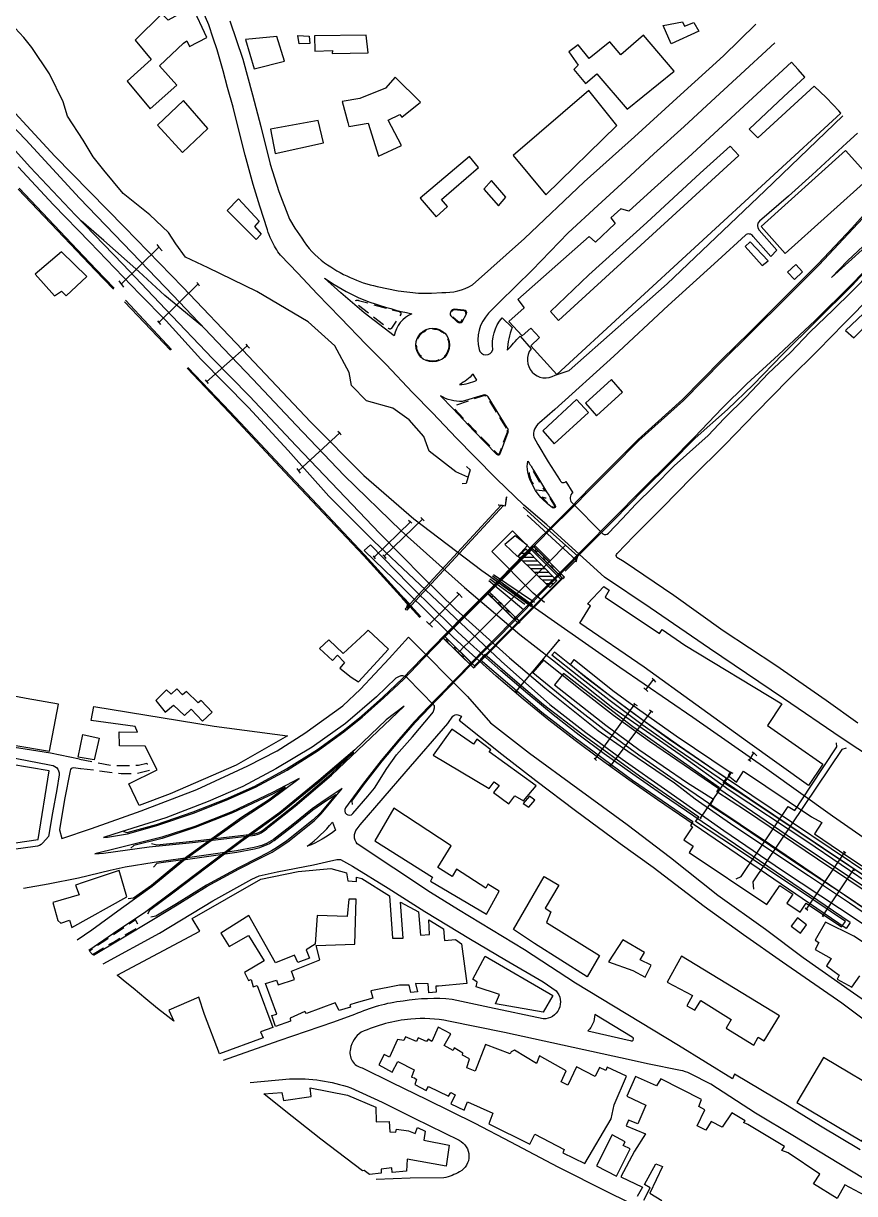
# Model space of a CAD drawing. Header units: metres. Extents: x 320405 to 332543, y 7395686 to 7410003.
# Drawn here: x 322916.8 to 323245.3, y 7400921.7 to 7401384.2 of the extents above; entities that cross this region are included whole.
import ezdxf

# ---------------------------------------------------------------- set-up
doc = ezdxf.new("R2010")
doc.units = ezdxf.units.M
doc.header["$LTSCALE"] = 10
doc.header["$MEASUREMENT"] = 0
for name, pattern in [('CENTER', [1.5, 0.75, -0.25, 0.25, -0.25]), ('CONTINUO', [0]), ('DASHED', [0.75, 0.5, -0.25]), ('TRACEJADO', [8.7, 8, -0.7]), ('TRACO-PONTO', [9.4, 8, -0.7, 0, -0.7])]:
    doc.linetypes.add(name, pattern=pattern)
for name, color, linetype in [('ALA', 45, 'Continuous'), ('ALINHAMENTO_CORTES', 45, 'Continuous'), ('BUEIRO', 151, 'Continuous'), ('CANALETA', 151, 'Continuous'), ('Canaleta de Drenagem', 151, 'Continuous'), ('Canteiro', 45, 'DASHED'), ('EDIFICAÇÃO', 30, 'Continuous'), ('Edificações', 30, 'Continuous'), ('EIXO', 45, 'CENTER'), ('Estação', 45, 'Continuous'), ('H_EDIFICAÇÃO', 30, 'Continuous'), ('Hidrografia', 140, 'Continuous'), ('LASTRO', 45, 'Continuous'), ('Linha Férrea', 20, 'Continuous'), ('MEIO-FIO', 45, 'Continuous'), ('MURO', 30, 'Continuous'), ('PILAR', 45, 'Continuous'), ('PLATAFORMA', 45, 'Continuous'), ('Pontes e Viadutos', 190, 'Continuous'), ('Portico', 45, 'Continuous'), ('PORTÃO', 45, 'Continuous'), ('PT_SEÇÕES', 45, 'Continuous'), ('TRILHO', 45, 'Continuous'), ('VIADUTO', 190, 'Continuous'), ('Vias Primárias', 230, 'Continuous'), ('Vias Secundárias', 230, 'DASHED'), ('VIGA', 190, 'Continuous')]:
    doc.layers.add(name, color=color, linetype=linetype)

msp = doc.modelspace()

# ---------------------------------------------------------------- linework, layer by layer
at = {"layer": 'ALA', "linetype": 'CONTINUO'}
for points in [[(323104.46, 7401193.99, 733.79), (323107.37, 7401193.52, 733.84), (323107.8, 7401197.07, 733.8)], [(323104.46, 7401193.99, 733.79), (323104.72, 7401193.99, 730.12), (323106.18, 7401193.81, 731.7), (323107.32, 7401193.59, 730.15), (323107.76, 7401196.97, 730.22), (323107.8, 7401197.07, 733.8)]]:
    msp.add_polyline3d(points, dxfattribs=at)
at = {"layer": 'ALINHAMENTO_CORTES', "linetype": 'TRACO-PONTO', "flags": 128}
msp.add_lwpolyline([(323088.57, 7401135.49), (323088.6, 7401135.53), (323088.61, 7401135.54), (323089.15, 7401136.08), (323089.16, 7401136.09), (323089.17, 7401136.1), (323089.2, 7401136.12), (323089.2, 7401136.13), (323089.2, 7401136.13), (323090.82, 7401137.75), (323092.77, 7401139.7), (323106.19, 7401153.13), (323106.19, 7401153.13), (323106.21, 7401153.16), (323106.24, 7401153.18), (323106.24, 7401153.19), (323106.26, 7401153.2), (323106.8, 7401153.74), (323106.82, 7401153.76), (323106.84, 7401153.79), (323123.84, 7401170.8), (323123.85, 7401170.81), (323123.86, 7401170.82), (323123.88, 7401170.84), (323123.89, 7401170.85), (323123.89, 7401170.85), (323124.49, 7401171.44), (323124.52, 7401171.48), (323124.9, 7401171.86), (323131.01, 7401177.97)], dxfattribs=at)
at = {"layer": 'BUEIRO', "linetype": 'TRACEJADO', "flags": 128}
for points in [[(323105.62, 7401193.8), (323067.99, 7401153.05)], [(323106.57, 7401193.65), (323068.57, 7401152.51)]]:
    msp.add_lwpolyline(points, dxfattribs=at)
at = {"layer": 'BUEIRO', "linetype": 'CONTINUO'}
msp.add_circle((323068.28, 7401152.78, 729.21), 0.45, dxfattribs=at)
at = {"layer": 'CANALETA', "linetype": 'CONTINUO'}
for points in [[(323066.59, 7401156.8, 733.48), (323068.57, 7401154.66, 733.47), (323068.19, 7401153.37, 733.45)], [(323067.15, 7401157.14, 733.51), (323069.23, 7401154.9, 733.46), (323068.67, 7401153.15, 733.38)], [(323068.62, 7401154.67, 732.81), (323068.24, 7401153.35, 732.74)], [(323069.18, 7401154.88, 732.83), (323068.64, 7401153.16, 732.73)]]:
    msp.add_polyline3d(points, dxfattribs=at)
at = {"layer": 'Canaleta de Drenagem'}
for points in [[(322952.36, 7401279.15), (322945.16, 7401286.64), (322937.87, 7401294.33), (322914.79, 7401318.69)], [(322952.72, 7401279.5), (322945.52, 7401286.99), (322938.23, 7401294.67), (322915.15, 7401319.04)], [(322956.79, 7401274.22), (322974.87, 7401255.07)], [(322957.16, 7401274.85), (322975.31, 7401255.34)], [(322981.45, 7401247.89), (322998.09, 7401230.36), (323021.94, 7401204.92), (323051.33, 7401173.75), (323073.45, 7401149.35)], [(322981.82, 7401248.24), (322998.45, 7401230.7), (323022.3, 7401205.26), (323051.7, 7401174.09), (323073.82, 7401149.69)]]:
    msp.add_lwpolyline(points, dxfattribs=at)
at = {"layer": 'Canteiro', "flags": 128}
for points in [[(323059.1, 7401265.05), (323048.27, 7401273.42, -0.977912), (323049.24, 7401274.73), (323060.2, 7401271.66), (323065.3, 7401270.31, -0.405524), (323065.94, 7401269.25), (323062.31, 7401263.74, -0.472456), (323061.13, 7401263.62), (323059.1, 7401265.05)], [(323107.76, 7401224.24), (323100.16, 7401236.43, 0.347594), (323098.55, 7401237.01), (323087.19, 7401233.06, 0.442318), (323086.81, 7401232.16), (323095.13, 7401223.31), (323104, 7401214.16, 0.646033), (323105.03, 7401214.54), (323108.05, 7401222.67), (323108.1, 7401222.91, 0.245657), (323107.76, 7401224.24, -4.171776)], [(323119.38, 7401199.88), (323122.95, 7401199.43), (323118.11, 7401207.4, 0.642633), (323116.65, 7401206.89, 0.11915), (323117.84, 7401202.81), (323119.38, 7401199.88)], [(323124.79, 7401196.55), (323126.66, 7401193.55, -0.769196), (323126.1, 7401192.95, -0.075583), (323121.69, 7401197.06, 0.089669), (323124.79, 7401196.55, 0.910361)]]:
    msp.add_lwpolyline(points, format="xyb", dxfattribs=at)
msp.add_lwpolyline([(323090.86, 7401270.55), (323086.99, 7401270.99, 0.462752), (323085.89, 7401268.83), (323088.45, 7401266.51, 0.376633), (323089.95, 7401266.49), (323091.58, 7401269.55, 0.629158)], format="xyb", close=True, dxfattribs=at)
msp.add_lwpolyline([(322944.13, 7401016.28), (322952.34, 7401021.16), (322962.57, 7401027.26), (322961.11, 7401029.86), (322949.78, 7401022.21), (322942.88, 7401017.55)], close=True, dxfattribs=at)
at = {"layer": 'Canteiro'}
msp.add_circle((323078.56, 7401257.07), 6.38, dxfattribs=at)
at = {"layer": 'EDIFICAÇÃO', "linetype": 'CONTINUO'}
msp.add_polyline3d([(323115.31, 7401176.52, 736.81), (323112.31, 7401173.56, 736.81), (323124.83, 7401161.28, 736.36), (323127.64, 7401164.06, 736.31)], close=True, dxfattribs=at)
at = {"layer": 'Edificações'}
for points in [[(322983.63, 7401390.76), (322974.03, 7401385.44), (322971.56, 7401387.98), (322961.02, 7401377.57), (322967.34, 7401369.9), (322957.74, 7401361.3), (322966.85, 7401350.44), (322977.38, 7401359.84), (322970.62, 7401367.42), (322980.1, 7401376.4), (322981.4, 7401377.27), (322982.45, 7401375.04), (322989.33, 7401378.57)], [(323183.69, 7401381.06), (323172.83, 7401376.06), (323169.59, 7401383.42), (323177.22, 7401384.83), (323178.02, 7401383.13), (323181.68, 7401384.58)], [(323017.01, 7401379.05), (323004.59, 7401377.8), (323008.02, 7401366.26), (323019.97, 7401369.33)], [(323029.72, 7401379.16), (323029.98, 7401376.26), (323025.81, 7401376.1), (323025.29, 7401379.37)], [(323052.31, 7401379.52), (323031.84, 7401379.26), (323031.94, 7401373.2), (323038.91, 7401373.46), (323038.85, 7401372.35), (323053.05, 7401372.62)], [(323173.96, 7401365.28), (323161.87, 7401379.53), (323152.84, 7401371.8), (323148.5, 7401376.9), (323140.33, 7401370.28), (323136.04, 7401375.67), (323132.35, 7401372.98), (323136.04, 7401367.69), (323134.28, 7401365.93), (323138.86, 7401360.47), (323143.44, 7401364.22), (323155.41, 7401350.26)], [(323057.12, 7401331.77), (323066.23, 7401335.98), (323060.88, 7401345.96), (323065.51, 7401348.19), (323066.39, 7401347.17), (323073.7, 7401353.13), (323063.66, 7401363.01), (323059.85, 7401358.54), (323049.7, 7401354.57), (323042.8, 7401353.38), (323045.01, 7401345), (323045.43, 7401343.39), (323053.1, 7401344.78)], [(323140.18, 7401357.73), (323110.37, 7401332.01), (323123.23, 7401316.5), (323151.26, 7401343.91)], [(322979.64, 7401333.22), (322989.64, 7401342.62), (322980.11, 7401353.73), (322969.79, 7401344.01)], [(323014.44, 7401342.45), (323016.24, 7401332.76), (323035.39, 7401336.99), (323033.27, 7401345.86)], [(323128.23, 7401266.73), (323125.04, 7401270.37), (323140.25, 7401284.82), (323163.22, 7401305.48), (323184.19, 7401325.05), (323196.09, 7401335.74), (323199.46, 7401332.05)], [(323217.86, 7401293.25), (323251.22, 7401323.32), (323241.6, 7401333.9), (323208.37, 7401303.93)], [(323093.04, 7401331.61), (323073.53, 7401315.14), (323079.93, 7401307.76), (323084.37, 7401311.89), (323082, 7401314.66), (323096.58, 7401327.22)], [(323107.48, 7401315.57), (323101.83, 7401322.12), (323098.75, 7401318.74), (323104.6, 7401312.09)], [(323008.78, 7401298.76), (322997.33, 7401310.23), (323001.81, 7401314.84), (323009.91, 7401306.02), (323008.1, 7401303.97), (323010.8, 7401300.85)], [(323204, 7401297.9), (323201.99, 7401295.98), (323208.77, 7401288.46), (323211.07, 7401290.42)], [(322941.87, 7401284.23), (322931.91, 7401293.95), (322921.49, 7401285.1), (322929.13, 7401276.58), (322931.8, 7401278.43), (322933.76, 7401276.47)], [(323221.46, 7401282.96), (323218.8, 7401285.87), (323222.03, 7401288.91), (323224.68, 7401285.96)], [(323251.59, 7401266.68), (323248.76, 7401269.54), (323241.64, 7401262.89), (323244.97, 7401259.92)], [(323149.23, 7401243.44), (323138.89, 7401234.17), (323143.22, 7401229.05), (323153.6, 7401238.46)], [(323135.38, 7401235.53), (323122.03, 7401223.2), (323126.59, 7401218.04), (323140.07, 7401230.41)], [(323115.99, 7401177.8), (323111.17, 7401181.65), (323107.06, 7401178.28), (323112.05, 7401173.47)], [(323061.05, 7401136.86), (323053, 7401144.41), (323051.67, 7401143.13), (323043.1, 7401135.16), (323037.43, 7401140.56), (323033.86, 7401137.13), (323038.98, 7401132.37), (323040.95, 7401134.47), (323043.75, 7401131.59), (323041.82, 7401129.35), (323046.26, 7401125.86), (323049.24, 7401123.99)], [(322987.57, 7401108.43), (322991.34, 7401111.96), (322986.98, 7401116.58), (322985.82, 7401115.72), (322981.31, 7401120.11), (322979.72, 7401118.86), (322977.38, 7401121.16), (322975.25, 7401119.07), (322973.34, 7401120.85), (322969.07, 7401116.66), (322972.76, 7401111.99), (322976.06, 7401114.75), (322980.42, 7401110.63), (322983.06, 7401113.23)], [(323021.2, 7401102.68), (323000.83, 7401091.04), (322974.79, 7401079.69), (322962.55, 7401075.1), (322958.43, 7401083.7), (322969.69, 7401089.18), (322964.89, 7401098.58), (322954.81, 7401098.68), (322954.69, 7401104.17), (322961.84, 7401104.07), (322960.96, 7401106.32), (322943.53, 7401108.67), (322944.61, 7401114.24), (322992.2, 7401106.42)], [(322900.17, 7401058.41), (322922.58, 7401061.71), (322926.92, 7401088.78), (322911.38, 7401091.43), (322898.86, 7401094.56), (322898.25, 7401088.81), (322867.43, 7401094.83), (322867.76, 7401099.76), (322855.74, 7401102.08), (322855.33, 7401100.75), (322856.61, 7401099.77), (322857.22, 7401099.31), (322863.43, 7401093.05), (322864.5, 7401091.82), (322869.02, 7401088), (322871.27, 7401085.78), (322876.29, 7401081.07), (322879.73, 7401078.08), (322884.68, 7401072.87), (322889.47, 7401068.42), (322890.27, 7401067.45), (322891.09, 7401066.69)], [(322944.77, 7401093.17), (322938.41, 7401094.27), (322940.33, 7401103.18), (322946.69, 7401101.68)], [(323119.37, 7401082.93), (323100.81, 7401096.31), (323101.52, 7401097.12), (323096.02, 7401101.34), (323094.6, 7401099.35), (323086.1, 7401105.28), (323078.74, 7401095.02), (323100.81, 7401081.83), (323102.89, 7401084.44), (323104.79, 7401082.97), (323102.56, 7401080.27), (323108.59, 7401075.71), (323110.96, 7401078.98), (323114.43, 7401076.9)], [(323118.95, 7401077.25), (323116.76, 7401078.86), (323114.25, 7401075.93), (323116.58, 7401074.44)], [(323063.22, 7401074.11), (323055.64, 7401061.14), (323078.4, 7401046.74), (323077.62, 7401045.18), (323099.85, 7401032.19), (323104.86, 7401041.23), (323100.39, 7401044.03), (323099.51, 7401042.5), (323087.91, 7401049.93), (323086.29, 7401047.08), (323080.63, 7401050.58), (323085.79, 7401059.22)], [(323015.37, 7400987.4), (323010.5, 7400985.68), (323011.52, 7400983.28), (322994.27, 7400977.03), (322988.39, 7400992.56), (322986.07, 7400999.33), (322974.29, 7400994.16), (322976.22, 7400989.84), (322972.65, 7400992.63), (322969.77, 7400994.93), (322965.22, 7400998.69), (322960.15, 7401002.94), (322957.72, 7401004.92), (322954.02, 7401007.9), (322953.85, 7401008.04), (322986.48, 7401025.48), (322983.53, 7401030.46), (323010.65, 7401045.94), (323025.37, 7401049.02), (323038.31, 7401050.23), (323044.5, 7401048.54), (323045.03, 7401045.31), (323048.41, 7401045.05), (323048.47, 7401046.79), (323050.53, 7401046.32), (323061.53, 7401039.35), (323062.64, 7401022.66), (323066.87, 7401022.71), (323065.86, 7401036.92), (323072.95, 7401033.05), (323073.74, 7401023.92), (323077.29, 7401024.17), (323076.97, 7401029.92), (323082.79, 7401026.38), (323083.26, 7401021.69), (323087.54, 7401022.11), (323089.97, 7401020.42), (323091.99, 7401004.82), (323080.79, 7401003.66), (323079.84, 7401003.66), (323079.89, 7401001.34), (323077.04, 7401001.12), (323076.77, 7401004.61), (323071.7, 7401004.71), (323072.49, 7401001.44), (323069.9, 7401001.23), (323069.27, 7401004.14), (323065.36, 7401004.14), (323054.04, 7401001.86), (323054.83, 7400999.01), (323048.28, 7400997.16), (323045.73, 7400996.36), (323046.1, 7400995.42), (323041.61, 7400994.1), (323040.02, 7400997.1), (323028.67, 7400992.9), (323028.07, 7400993.69), (323022.25, 7400991.07), (323022.31, 7400989.85), (323016.42, 7400987.77), (323014.98, 7400992.15), (323016.95, 7400992.7), (323012.5, 7401004.79), (323016.85, 7401006.05), (323017.41, 7401004.23), (323023.94, 7401006.4), (323022.71, 7401009.7), (323033.99, 7401014.11), (323032.48, 7401019.77), (323047.75, 7401020.27), (323048.26, 7401038.07), (323045.34, 7401038.12), (323044.78, 7401031.23), (323032.82, 7401031.62), (323032.08, 7401020.35), (323028.52, 7401018.09), (323029.79, 7401014.71), (323025.18, 7401013.11), (323023.91, 7401015.96), (323016.43, 7401012.89), (323005.92, 7401031.63), (322994.88, 7401024.69), (322998.08, 7401019.42), (323005.71, 7401023.77), (323011.94, 7401013.74), (323004.21, 7401009.11), (323004.76, 7401008.11), (323005.76, 7401005.97), (323006.76, 7401006.36), (323007.59, 7401003.5), (323009.23, 7401003.96)], [(322935.93, 7401026.83), (322957.71, 7401039.06), (322954.65, 7401049.43), (322940.42, 7401044.64), (322937.4, 7401043.61), (322938.83, 7401039.74), (322928.37, 7401036.82), (322930.38, 7401029.65), (322931.53, 7401028.6), (322935, 7401029.73)], [(323122.53, 7401047.05), (323128.34, 7401043.58), (323122.98, 7401034.5), (323125.26, 7401033.11), (323123.52, 7401028.88), (323144.48, 7401015.78), (323139.61, 7401007.45), (323118.77, 7401020.59), (323110.52, 7401026.06)], [(323222.67, 7401030.73), (323220.23, 7401027.41), (323223.9, 7401024.67), (323226.31, 7401027.96)], [(323153.61, 7401022.04), (323148.06, 7401013.26), (323157.67, 7401009.96), (323162.51, 7401007.29), (323164.82, 7401012.01), (323160.55, 7401014.17), (323162.25, 7401017.05)], [(323122.21, 7400993.47), (323103.41, 7400996.75), (323104.94, 7401000.37), (323095.74, 7401003.5), (323096.09, 7401005.28), (323094.39, 7401006.47), (323099.21, 7401015.58), (323126.04, 7400999.99)], [(323215.6, 7400991.93), (323176.8, 7401015.57), (323171.16, 7401005.33), (323181.26, 7401000.08), (323178.98, 7400995.98), (323182.12, 7400994.26), (323184.45, 7400998), (323196.48, 7400990.56), (323194.48, 7400987.06), (323205.4, 7400980.38), (323207.15, 7400983.49), (323209.57, 7400982.1)], [(323070.1, 7400967.68), (323071.29, 7400967.44), (323072.15, 7400966.78), (323071.48, 7400964.8), (323075.97, 7400962.42), (323076.82, 7400964.04), (323084.82, 7400960.19), (323085.68, 7400961.66), (323087.42, 7400960.8), (323085.74, 7400957.26), (323090.96, 7400954.73), (323092.27, 7400958.02), (323102.26, 7400953.57), (323100.75, 7400949.25), (323116.98, 7400941.3), (323118.95, 7400945.19), (323130.54, 7400939.13), (323130, 7400937.85), (323138.69, 7400933.6), (323149.09, 7400951.27), (323150.23, 7400956.84), (323155.16, 7400968.11), (323147.42, 7400971.69), (323146.89, 7400970.4), (323144.4, 7400971.6), (323142.73, 7400968.06), (323135.41, 7400971.84), (323131.96, 7400964.58), (323129.37, 7400965.87), (323131.24, 7400970.31), (323120.71, 7400976.24), (323119.51, 7400973.14), (323110.86, 7400978.39), (323109.61, 7400977.77), (323109.13, 7400976.9), (323099.45, 7400980.6), (323095.34, 7400970.1), (323091.99, 7400971.46), (323093.11, 7400975), (323090.34, 7400976.46), (323090.39, 7400977.28), (323087.04, 7400979.32), (323086.6, 7400978.3), (323083.09, 7400980.25), (323085.71, 7400984.82), (323080.73, 7400987.45), (323078.2, 7400981.85), (323076.76, 7400982.76), (323076.15, 7400981.78), (323072.76, 7400983.27), (323072.12, 7400981.81), (323067.76, 7400983.7), (323067.14, 7400982.2), (323064.64, 7400982.63), (323061.44, 7400975.59), (323059.39, 7400976.64), (323057.2, 7400972.59), (323062.47, 7400969.69), (323064.76, 7400973.9), (323071.23, 7400970.7)], [(323258.59, 7400960.22), (323233.01, 7400975.47), (323222.48, 7400957.79), (323248.12, 7400942.43)], [(323011.81, 7400961.21), (323018.9, 7400961.69), (323019.6, 7400958.55), (323030.47, 7400960.15), (323030.12, 7400963.53), (323044.87, 7400960.59), (323056.07, 7400955.89), (323056.22, 7400950.07), (323061.4, 7400950.17), (323061.65, 7400946.18), (323063.99, 7400945.98), (323064.19, 7400947.18), (323068.98, 7400946.53), (323071.63, 7400945.52), (323072.58, 7400947.86), (323075.57, 7400946.41), (323075.07, 7400942.83), (323084.99, 7400940.84), (323083.89, 7400932.56), (323068.49, 7400935.3), (323068.14, 7400930.57), (323062.56, 7400930.07), (323062.41, 7400931.86), (323058.22, 7400931.36), (323058.17, 7400929.77), (323053.58, 7400929.29), (323051.44, 7400930.9), (323050.86, 7400930.78), (323034.27, 7400943.27), (323019.79, 7400954.7)], [(323151.23, 7400928.59), (323156.55, 7400939.4), (323153.84, 7400940.72), (323154.54, 7400942.24), (323149.48, 7400944.95), (323143.25, 7400932.72)]]:
    msp.add_lwpolyline(points, close=True, dxfattribs=at)
for points in [[(323220.27, 7401368.89), (323194.79, 7401345.33), (323179.55, 7401331.22), (323164.92, 7401318.08), (323156.11, 7401309.93), (323152.83, 7401310.94), (323148.9, 7401307.4), (323150.65, 7401305.16), (323142.82, 7401297.69), (323140.43, 7401299.94), (323112.19, 7401275.05), (323114.67, 7401271.83), (323108.64, 7401266.42), (323113.84, 7401260.75), (323117.38, 7401263.74), (323120.8, 7401260.12), (323117.27, 7401256.73), (323127.63, 7401245.42), (323239.79, 7401348.66), (323238.98, 7401349.7), (323236.82, 7401351.98), (323233.99, 7401354.85), (323229.33, 7401359.37), (323207.04, 7401338.98), (323203.61, 7401342.44), (323217.35, 7401355.27), (323225.6, 7401363.01), (323222.91, 7401365.95), (323220.27, 7401368.89)], [(322913.03, 7401098.92), (322927.1, 7401096.55), (322930.66, 7401115.19), (322917.91, 7401117.41), (322899.89, 7401120.76)], [(323277.93, 7401001.78), (323244.95, 7401023.45), (323233.8, 7401029.03), (323229.68, 7401021.94), (323231.07, 7401020.92), (323229.62, 7401018.23), (323235.97, 7401014.68), (323234.14, 7401011.73), (323239.21, 7401008.11), (323238.34, 7401006.45), (323244.16, 7401003.37), (323247.28, 7401007.78)], [(323249.3, 7400920.96), (323241.46, 7400925.17), (323238.32, 7400919.8), (323229.07, 7400925.64), (323231.48, 7400929.4), (323218.99, 7400937.87), (323216.57, 7400938.74), (323217.61, 7400940.29), (323203.01, 7400948.98), (323201.33, 7400949.8), (323202.02, 7400950.53), (323196.72, 7400953.68), (323192.89, 7400947.95), (323188.56, 7400950.24), (323186.49, 7400946.83), (323183.04, 7400948.51), (323186.13, 7400954.83), (323183.66, 7400956.11), (323184.81, 7400958.98), (323168.7, 7400967.14), (323166.96, 7400964.28), (323158.62, 7400967.98), (323155.27, 7400960.26), (323162.81, 7400956.64), (323159.63, 7400949.31), (323155.97, 7400950.77), (323155.04, 7400948.52), (323162.63, 7400945.35), (323158.22, 7400938.5), (323152.87, 7400928.29), (323161.44, 7400924.33), (323159.37, 7400920.52)], [(323161.97, 7400919.15), (323164.53, 7400924.05), (323162.24, 7400925.28), (323166.74, 7400933.49), (323169.3, 7400932.39), (323164.4, 7400921.94), (323169.12, 7400918.94)]]:
    msp.add_lwpolyline(points, dxfattribs=at)
at = {"layer": 'EIXO', "linetype": 'CONTINUO'}
msp.add_polyline3d([(323117.56, 7401153.61, 0), (323101.75, 7401165.03, 0)], dxfattribs=at)
at = {"layer": 'Estação'}
for points in [[(323227, 7401082.96), (323202.9, 7401100.27), (323162.14, 7401129.8), (323136.67, 7401147.19), (323140.87, 7401154.04), (323139.68, 7401154.85), (323146.15, 7401161.69), (323148.31, 7401160.24), (323146.64, 7401157.39), (323168.17, 7401143.11), (323169.26, 7401144.68), (323178.17, 7401138.46), (323216.49, 7401115.28), (323210.88, 7401106.77), (323232.7, 7401091.39)], [(323099.11, 7401134.78), (323097.24, 7401132.82), (323121.65, 7401112), (323134.26, 7401102.25), (323157.45, 7401085.17), (323169.18, 7401077.03), (323181.4, 7401068.84), (323180.38, 7401067.19), (323181.25, 7401066.7), (323177.74, 7401061.5), (323181.46, 7401059.1), (323179.91, 7401056.53), (323210.63, 7401035.99), (323215.43, 7401043.1), (323215.68, 7401043.5), (323220.88, 7401040.09), (323218.48, 7401036.57), (323223.71, 7401033.01), (323226.11, 7401036.45), (323240.03, 7401027.19), (323241.63, 7401029.28), (323223.04, 7401041.77), (323192.78, 7401061.95), (323182.45, 7401068.77), (323183.69, 7401070.48), (323160.25, 7401086.64), (323137.49, 7401103.33), (323122.34, 7401114.9), (323111.02, 7401124.55)], [(323189.53, 7401077.58), (323188.13, 7401075.18), (323196.45, 7401069.83), (323223.5, 7401051.52), (323241.15, 7401040), (323263.86, 7401024.5), (323277.16, 7401015.61), (323280.56, 7401020.5), (323230.56, 7401053.9), (323202.18, 7401073.13), (323190.78, 7401080.46), (323191.81, 7401082.14), (323157.62, 7401106.26), (323138.44, 7401120.91), (323130.23, 7401127.33), (323126.63, 7401122.8), (323146.91, 7401106.86), (323159.98, 7401097.19), (323179.26, 7401084.12)]]:
    msp.add_lwpolyline(points, close=True, dxfattribs=at)
msp.add_lwpolyline([(323248.83, 7401047.38), (323229.69, 7401060.21), (323198.87, 7401080.78), (323193.38, 7401084.26), (323194.61, 7401085.76), (323171.99, 7401101.19), (323155.9, 7401112.92), (323139.36, 7401125.41), (323133.04, 7401130.74), (323134.5, 7401132.82), (323149.76, 7401120.52), (323159.49, 7401113.47), (323174.79, 7401102.62), (323196.1, 7401088.27), (323195.34, 7401087.02), (323198.65, 7401084.39), (323201.42, 7401088.65), (323228.22, 7401070.59), (323232.32, 7401068.39), (323229.41, 7401063.86), (323242.58, 7401055), (323258.84, 7401044.32)], dxfattribs=at)
at = {"layer": 'H_EDIFICAÇÃO', "color": 132, "linetype": 'CONTINUO', "flags": 128}
for points in [[(323113.55, 7401174.78), (323117.04, 7401174.78)], [(323115.06, 7401176.28), (323115.56, 7401176.28)], [(323112.6, 7401173.28), (323118.52, 7401173.28)], [(323114.13, 7401171.78), (323120.01, 7401171.78)], [(323115.66, 7401170.28), (323121.49, 7401170.28)], [(323117.19, 7401168.78), (323122.97, 7401168.78)], [(323118.71, 7401167.28), (323124.45, 7401167.28)], [(323120.24, 7401165.78), (323125.94, 7401165.78)], [(323121.77, 7401164.28), (323127.42, 7401164.28)], [(323123.3, 7401162.78), (323126.34, 7401162.78)]]:
    msp.add_lwpolyline(points, dxfattribs=at)
at = {"layer": 'Hidrografia'}
msp.add_lwpolyline([(323092.47, 7401204.86), (323087.73, 7401206.99), (323077.16, 7401215.12), (323075.01, 7401221), (323069.27, 7401227.53), (323062.74, 7401232.07), (323052.38, 7401235.09), (323046.46, 7401241.11), (323045.51, 7401246.29), (323039.85, 7401256.74), (323029.33, 7401266.21), (323009.08, 7401278.25), (322989.85, 7401287.61), (322980.8, 7401291.76), (322977.08, 7401297.04), (322974.11, 7401301.61), (322966.7, 7401308.48), (322956.24, 7401316.97), (322948.63, 7401326.25), (322944.31, 7401331.52), (322940.38, 7401338.09), (322934.18, 7401347.5), (322932.52, 7401353.23), (322927.09, 7401364.26), (322920.19, 7401374.73), (322916.92, 7401378.65), (322911.82, 7401384.11)], dxfattribs=at)
at = {"layer": 'LASTRO', "linetype": 'CONTINUO'}
for points in [[(323118.73, 7401155.38, 733.67), (323102.57, 7401166.24, 733.79)], [(323114.38, 7401152.37, 733.6), (323100.75, 7401163.96, 733.87)]]:
    msp.add_polyline3d(points, dxfattribs=at)
at = {"layer": 'Linha Férrea', "flags": 128}
for points in [[(322902.37, 7401360.75), (322929.27, 7401331.72), (322956.69, 7401303.6), (322979.78, 7401279.91), (323003.33, 7401255.21), (323030.42, 7401226.64), (323051.27, 7401205.49), (323071.14, 7401188.45), (323097.98, 7401167.94), (323126.62, 7401147.81), (323152.43, 7401129.8), (323181.33, 7401110), (323210.62, 7401089.62), (323236.56, 7401071.04), (323262.49, 7401053.04)], [(322898.42, 7401358.14), (322917.77, 7401338.12), (322938.99, 7401315.11), (322959.67, 7401293.63), (322976.03, 7401276.68), (322995.85, 7401255.73), (323007.49, 7401243.64), (323024.57, 7401225.48), (323043.52, 7401205.54), (323066.13, 7401183.59), (323091.13, 7401161.26), (323113.01, 7401142.72), (323125.92, 7401132.73), (323149.66, 7401113.64), (323176.33, 7401095.22), (323195.74, 7401081.25), (323226.33, 7401060.97), (323253.46, 7401042.55)], [(322906.57, 7401341.65), (322919.51, 7401327.43), (322937.43, 7401308.47), (322956.13, 7401289.03), (322973, 7401271.23), (322991.47, 7401251.73), (323006.13, 7401236.82), (323024.6, 7401217.2), (323041.34, 7401199.71), (323057.48, 7401182.78), (323074.6, 7401165.3), (323087.66, 7401152.53), (323108.89, 7401133.4), (323122.82, 7401121.61), (323143.92, 7401104.79), (323155.63, 7401096.53), (323174.1, 7401084), (323182.31, 7401077.76), (323197.59, 7401067.02), (323227.1, 7401047.49), (323243.29, 7401036.6), (323261.54, 7401024.09)], [(322914.71, 7401327.52), (322928.66, 7401312.46), (322943.09, 7401297.76), (322962.81, 7401277.18), (322973.21, 7401266.66), (322986.85, 7401251.51), (323005.78, 7401232.39), (323021.46, 7401215.43), (323037.51, 7401197.37), (323055.22, 7401179.59), (323071.19, 7401164.61), (323105.54, 7401132.18), (323124.84, 7401114.97), (323139, 7401103.91), (323153.36, 7401093.38), (323171.45, 7401080.83), (323193.63, 7401065.29), (323216.75, 7401049.4), (323239.29, 7401034.54), (323261.74, 7401019.68)], [(322987.63, 7401264.42), (322972.65, 7401276.61), (322962.35, 7401286.2), (322948.52, 7401298.37), (322939.64, 7401306.17)]]:
    msp.add_lwpolyline(points, dxfattribs=at)
at = {"layer": 'MEIO-FIO', "linetype": 'TRACEJADO', "flags": 128}
msp.add_lwpolyline([(323135.25, 7401171.46), (323135.68, 7401172.83), (323135.89, 7401173.61), (323120.19, 7401187.62), (323114.23, 7401192.98)], dxfattribs=at)
at = {"layer": 'MURO', "linetype": 'CONTINUO'}
for points in [[(323115.86, 7401189.84, 733.68), (323135.18, 7401172.07, 733.69)], [(323122.66, 7401155.39, 733.87), (323118.25, 7401159.02, 733.71), (323101.94, 7401175.44, 734.02), (323110.01, 7401183.7, 734.04), (323129.05, 7401164.67, 733.72)]]:
    msp.add_polyline3d(points, dxfattribs=at)
at = {"layer": 'PILAR', "linetype": 'CONTINUO'}
for points in [[(323117.7, 7401176.84, 741.92), (323118.42, 7401177.58, 741.93)], [(323118.42, 7401177.58, 741.93), (323118.42, 7401177.5, 740.98), (323117.76, 7401176.85, 741), (323117.7, 7401176.84, 741.92)], [(323117.7, 7401176.84, 741.92), (323130.02, 7401164.78, 741.92)], [(323118.42, 7401177.5, 740.98), (323119.49, 7401176.4, 740.49), (323118.89, 7401175.78, 740.49), (323117.76, 7401176.85, 741)], [(323130.62, 7401165.38, 741.93), (323118.42, 7401177.58, 741.93)], [(323128.79, 7401166.02, 740.51), (323118.89, 7401175.78, 740.49)], [(323129.37, 7401166.6, 740.51), (323119.49, 7401176.4, 740.49)], [(323130.53, 7401165.37, 741.02), (323129.37, 7401166.6, 740.51), (323128.79, 7401166.02, 740.51), (323130.02, 7401164.86, 741.01)], [(323130.02, 7401164.78, 741.92), (323130.02, 7401164.86, 741.01), (323130.53, 7401165.37, 741.02), (323130.62, 7401165.38, 741.93)], [(323130.02, 7401164.78, 741.92), (323130.62, 7401165.38, 741.93)], [(323100.04, 7401159.22, 742.02), (323100.64, 7401159.84, 742.02), (323113.07, 7401147.72, 741.98)], [(323100.04, 7401159.22, 742.02), (323100.13, 7401159.22, 741.12), (323100.65, 7401159.75, 741.12), (323100.64, 7401159.84, 742.02)], [(323100.04, 7401159.22, 742.02), (323112.4, 7401147.08, 742)], [(323100.13, 7401159.22, 741.12), (323101.3, 7401158.08, 740.6), (323101.78, 7401158.62, 740.61), (323100.65, 7401159.75, 741.12)], [(323111.18, 7401148.37, 740.61), (323101.3, 7401158.08, 740.6)], [(323111.75, 7401148.92, 740.61), (323101.78, 7401158.62, 740.61)], [(323112.98, 7401147.72, 741.14), (323111.75, 7401148.92, 740.61), (323111.18, 7401148.37, 740.61), (323112.41, 7401147.15, 741.12)], [(323112.4, 7401147.08, 742), (323113.07, 7401147.72, 741.98)], [(323112.4, 7401147.08, 742), (323112.41, 7401147.15, 741.12), (323112.98, 7401147.72, 741.14), (323113.07, 7401147.72, 741.98)], [(323082.44, 7401141.53, 741.83), (323083.1, 7401142.13, 741.85), (323095.36, 7401130.05, 741.81)], [(323082.44, 7401141.53, 741.83), (323082.53, 7401141.53, 740.92), (323083.1, 7401142.04, 740.89), (323083.1, 7401142.13, 741.85)], [(323095.36, 7401130.05, 741.81), (323094.7, 7401129.46, 741.81), (323082.44, 7401141.53, 741.83)], [(323082.53, 7401141.53, 740.92), (323083.66, 7401140.42, 740.47), (323084.23, 7401140.93, 740.44), (323083.1, 7401142.04, 740.89)], [(323083.66, 7401140.42, 740.47), (323093.61, 7401130.63, 740.47)], [(323084.23, 7401140.93, 740.44), (323094.18, 7401131.15, 740.44)], [(323094.7, 7401129.54, 740.92), (323093.61, 7401130.63, 740.47), (323094.18, 7401131.15, 740.44), (323095.27, 7401130.05, 740.89)], [(323094.7, 7401129.46, 741.81), (323094.7, 7401129.54, 740.92), (323095.27, 7401130.05, 740.89), (323095.36, 7401130.05, 741.81)]]:
    msp.add_polyline3d(points, dxfattribs=at)
for centre in [(323119.51, 7401175.79), (323122.61, 7401172.7), (323125.72, 7401169.62), (323128.78, 7401166.61), (323101.85, 7401158.03), (323105, 7401155.01), (323108.08, 7401151.96), (323111.18, 7401148.95), (323084.27, 7401140.37), (323087.4, 7401137.3), (323090.47, 7401134.26), (323093.57, 7401131.22)]:
    msp.add_circle(centre, 0.4, dxfattribs=at)
at = {"layer": 'PLATAFORMA', "linetype": 'CONTINUO'}
for points in [[(323243.48, 7401028.82, 735.39), (323168.91, 7401079.64, 735.32), (323157.58, 7401087.51, 735.31), (323146.28, 7401095.58, 735.32), (323136.45, 7401102.95, 735.29), (323126.12, 7401110.98, 735.27), (323116.07, 7401119.19, 735.24), (323105.46, 7401128.28, 735.22), (323094.8, 7401137.82, 735.24), (323088.51, 7401143.64, 735.22), (323080.02, 7401151.83, 735.23), (323069.1, 7401162.62, 735.28), (323053.92, 7401178.08, 735.41), (323051.51, 7401175.88, 735.48)], [(323243.48, 7401028.82, 735.39), (323241.96, 7401026.56, 735.4), (323167.36, 7401077.38, 735.32), (323156, 7401085.26, 735.31), (323144.66, 7401093.36, 735.32), (323134.78, 7401100.77, 735.29), (323124.41, 7401108.83, 735.27), (323114.31, 7401117.08, 735.24), (323103.65, 7401126.21, 735.22), (323092.95, 7401135.79, 735.24), (323086.62, 7401141.64, 735.22), (323078.1, 7401149.87, 735.23), (323067.15, 7401160.67, 735.28), (323051.51, 7401175.88, 735.48)], [(323322.24, 7400997.15, 735.41), (323308.41, 7401007.93, 735.32), (323295.11, 7401017.78, 735.31), (323283.08, 7401026.35, 735.32), (323204.6, 7401079.05, 735.31), (323189.68, 7401089.2, 735.31), (323176.04, 7401098.52, 735.33), (323162.26, 7401108.28, 735.31), (323149.06, 7401118.04, 735.32), (323137.18, 7401127.28, 735.29), (323126.62, 7401135.74, 735.27), (323125.67, 7401134.55, 735.27)], [(323322.24, 7400997.15, 735.41), (323321.26, 7400995.99, 735.38), (323307.49, 7401006.72, 735.32), (323294.21, 7401016.55, 735.31), (323282.22, 7401025.1, 735.32), (323203.75, 7401077.79, 735.31), (323188.83, 7401087.95, 735.31), (323175.18, 7401097.27, 735.33), (323161.37, 7401107.04, 735.31), (323148.14, 7401116.83, 735.32), (323136.24, 7401126.09, 735.29), (323125.67, 7401134.55, 735.27)], [(323256.37, 7401038.04, 735.34), (323243.19, 7401046.85, 735.34), (323218.62, 7401063.28, 735.31), (323164.18, 7401100.36, 735.35), (323149.94, 7401110.68, 735.32), (323136.27, 7401121.29, 735.28), (323122.28, 7401132.5, 735.27), (323118.13, 7401127.63, 735.28), (323133.92, 7401114.77, 735.3), (323146.25, 7401105.19, 735.31), (323160.04, 7401095.1, 735.34), (323173.93, 7401085.42, 735.35), (323188.5, 7401075.45, 735.36), (323211.57, 7401059.92, 735.37), (323238.8, 7401041.45, 735.38), (323269.18, 7401020.75, 735.38)]]:
    msp.add_polyline3d(points, dxfattribs=at)
at = {"layer": 'Pontes e Viadutos'}
for points in [[(322956.41, 7401064.78), (322957.86, 7401064.39), (322969.43, 7401067.65), (322983.83, 7401072.57), (322996.7, 7401077.65), (323008.26, 7401082.75), (323020.78, 7401089.54), (323032.96, 7401097.22), (323043.15, 7401104.64), (323050.39, 7401110.42), (323058.86, 7401117.98), (323066.59, 7401125.26), (323074.5, 7401133.51), (323083.47, 7401142.73), (323091.92, 7401151.21), (323100.71, 7401160.11), (323109.75, 7401169.49), (323119.71, 7401179.56), (323125.2, 7401185.02), (323132.77, 7401192.51), (323141.08, 7401201.01), (323149.2, 7401209.19), (323159.69, 7401219.77), (323177.26, 7401235.54), (323192.71, 7401251.24), (323203.8, 7401262.12), (323218.2, 7401276.48), (323230.88, 7401289.15), (323244.15, 7401303.24), (323263.97, 7401325.29)], [(323046.55, 7401076.78), (323051.14, 7401083.11), (323058.53, 7401092.57), (323065.53, 7401100.87), (323071.57, 7401107.86), (323080.25, 7401116.94), (323089.17, 7401126.03), (323098.33, 7401135.54), (323104.91, 7401142.09), (323113.83, 7401151.25), (323122.56, 7401160.17), (323129.61, 7401167.18), (323139.08, 7401176.86), (323149.99, 7401187.77), (323161.99, 7401199.93), (323172.5, 7401210.34), (323182.31, 7401220.25), (323195.09, 7401231.61), (323205.16, 7401241.41), (323216.92, 7401253.44), (323230.07, 7401266.46), (323244.32, 7401280.61), (323248.92, 7401285.62), (323251.55, 7401286.6)], [(323091.84, 7401209.05), (323093.29, 7401207.7), (323091.74, 7401202.31), (323090.2, 7401202.17)], [(323198.48, 7401046.09), (323200.38, 7401047.09), (323218.98, 7401074.76), (323221.63, 7401073.16), (323228, 7401082.81), (323238.29, 7401098.31), (323238.07, 7401099.93)], [(323241.91, 7401097.75), (323240.21, 7401097.3), (323205.06, 7401044.96), (323205.3, 7401042)], [(322958.17, 7401038.32), (322960.29, 7401038.66), (322967.43, 7401043.66), (322978.27, 7401052.52), (322979.88, 7401053.95), (322987.97, 7401059.71), (323002.98, 7401070.44), (323013.6, 7401077.3), (323020.27, 7401082.33), (323015.49, 7401079.76), (322999.42, 7401072.19), (322984.69, 7401066.38), (322971.6, 7401062.09), (322960.5, 7401059.32), (322959.31, 7401058.19)], [(323046.55, 7401076.78), (323046.7, 7401075.52)], [(323007.02, 7401063.76), (323003.04, 7401060.9), (322989.4, 7401050.72), (322975.84, 7401040.46), (322966.66, 7401033.56), (322965.79, 7401032.21)], [(322967.44, 7401060.11), (322969.51, 7401059.58), (322983.63, 7401060.98), (323007.02, 7401063.76)], [(322979.88, 7401053.62), (322972.22, 7401052.62), (322969.47, 7401052.16), (322968.16, 7401050.75)]]:
    msp.add_lwpolyline(points, dxfattribs=at)
msp.add_lwpolyline([(323007.02, 7401063.76), (323007.32, 7401063.8, 0.181885), (323013.26, 7401066.87), (323023.9, 7401075.21), (323038.27, 7401087.52), (323047.39, 7401096.18), (323033.92, 7401084.58), (323018.38, 7401071.93)], format="xyb", close=True, dxfattribs=at)
msp.add_lwpolyline([(322979.88, 7401053.62), (323001.09, 7401056.7), (323008.12, 7401058.03, 0.103627), (323015.87, 7401061.26), (323023.53, 7401067.17), (323031.2, 7401073.41), (323036.29, 7401076.89), (323040.21, 7401079.52), (323034.14, 7401072.2), (323031.36, 7401069.39), (323020.96, 7401061.15), (323016.86, 7401058.39), (323014.86, 7401057.15), (323009.86, 7401054.54), (323001.82, 7401050.48), (322989.12, 7401043.63), (322977.31, 7401036.3), (322969.13, 7401031.31), (322967.1, 7401030.98)], format="xyb", dxfattribs=at)
at = {"layer": 'Portico'}
for points in [[(322955.43, 7401281.2), (322970.37, 7401295.79)], [(322969.48, 7401296.84), (322970.37, 7401295.79), (322971.63, 7401294.32)], [(322954.48, 7401282.44), (322956.38, 7401279.97)], [(322970.35, 7401265.95), (322985.84, 7401281.29)], [(322985.27, 7401281.8), (322985.84, 7401281.29), (322986.2, 7401280.49)], [(322969.76, 7401266.67), (322970.94, 7401265.22)], [(322989.21, 7401242.59), (323005.26, 7401256.72)], [(323004.64, 7401257.41), (323005.26, 7401256.72), (323006.08, 7401255.81)], [(322988.57, 7401243.32), (322989.85, 7401241.87)], [(323025.56, 7401207.36), (323041.81, 7401222.4)], [(323041.01, 7401223.08), (323041.81, 7401222.4), (323042.28, 7401221.66)], [(323024.9, 7401208.31), (323026.22, 7401206.41)], [(323073.83, 7401188.99), (323075.23, 7401187.67)], [(323055.44, 7401173.2), (323069.73, 7401187.22)], [(323074.53, 7401188.33), (323059.3, 7401173.59)], [(323069.02, 7401187.86), (323069.73, 7401187.22), (323070.34, 7401186.67)], [(323055.06, 7401173.74), (323055.82, 7401172.65)], [(323058.83, 7401174.2), (323059.3, 7401173.59), (323060, 7401172.67)], [(323077.28, 7401146.71), (323088.94, 7401158.59)], [(323088.08, 7401159.4), (323088.94, 7401158.59), (323090.22, 7401157.26)], [(323076.15, 7401147.78), (323078.41, 7401145.64)], [(323111.37, 7401119.97), (323128.54, 7401140.46)], [(323128.21, 7401140.71), (323128.54, 7401140.46), (323128.77, 7401140.12)], [(323162.76, 7401120.84), (323165.73, 7401124.87)], [(323165.24, 7401125.44), (323165.73, 7401124.87), (323166.58, 7401123.86)], [(323110.97, 7401120.38), (323111.78, 7401119.56)], [(323162.03, 7401121.58), (323163.5, 7401120.11)], [(323142.77, 7401093.36), (323158.45, 7401115.16)], [(323158.03, 7401115.58), (323158.45, 7401115.16), (323159.28, 7401114.69)], [(323164.9, 7401112.45), (323148.73, 7401090.66)], [(323164.27, 7401112.91), (323165.53, 7401111.99)], [(323204.76, 7401096.34), (323205.45, 7401095.92), (323206.56, 7401094.79)], [(323142.32, 7401093.85), (323143.23, 7401092.87)], [(323203.1, 7401093.33), (323204.24, 7401092.59)], [(323203.67, 7401092.96), (323205.42, 7401095.87)], [(323148.21, 7401091.16), (323148.73, 7401090.66), (323149.35, 7401090.33)], [(323184.33, 7401070.1), (323196.61, 7401088.19)], [(323196.26, 7401088.45), (323196.62, 7401088.21), (323197.18, 7401087.83)], [(323184.04, 7401070.35), (323184.62, 7401069.85)], [(323226.27, 7401034.19), (323241.38, 7401056.67)], [(323240.92, 7401057.12), (323241.38, 7401056.67), (323241.82, 7401056.22)], [(323232.68, 7401031.47), (323244.78, 7401049.63)], [(323244.56, 7401049.79), (323244.78, 7401049.64), (323245.19, 7401049.36)], [(323225.72, 7401034.63), (323226.83, 7401033.76)], [(323232.39, 7401031.7), (323232.96, 7401031.24)]]:
    msp.add_lwpolyline(points, dxfattribs=at)
at = {"layer": 'PORTÃO', "linetype": 'CONTINUO'}
msp.add_polyline3d([(323130.92, 7401167.76, 733.62), (323135.18, 7401172.07, 733.69)], dxfattribs=at)
at = {"layer": 'PT_SEÇÕES', "linetype": 'CONTINUO'}
for points in [[(323117.69, 7401176.93, 741.92), (323129.87, 7401164.8, 743.26)], [(323119.09, 7401177.68, 741.96), (323124.9, 7401171.86, 0)], [(323122.33, 7401172.41, 0), (323123.89, 7401170.85, 0)], [(323122.86, 7401173, 0), (323124.45, 7401171.41, 0)], [(323100.11, 7401159.08, 743.36), (323112.2, 7401147.25, 743.22)], [(323104.79, 7401154.62, 740.59), (323106.24, 7401153.18, 0)], [(323105.28, 7401155.3, 0), (323106.82, 7401153.76, 0)], [(323083.16, 7401142.07, 743.21), (323095.08, 7401130.35, 741.87)], [(323087.12, 7401137.01, 0), (323088.6, 7401135.53, 0)], [(323087.69, 7401137.57, 0), (323089.17, 7401136.1, 0)]]:
    msp.add_polyline3d(points, dxfattribs=at)
at = {"layer": 'TRILHO', "linetype": 'CONTINUO'}
for points in [[(323118.02, 7401154.26, 733.86), (323102.22, 7401165.68, 733.87)], [(323114.89, 7401154.57, 733.9), (323101.12, 7401164.57, 733.93)]]:
    msp.add_polyline3d(points, dxfattribs=at)
at = {"layer": 'VIADUTO', "linetype": 'TRACEJADO', "flags": 128}
for points in [[(323083.16, 7401142.07), (323100.11, 7401159.08), (323117.69, 7401176.93), (323119.09, 7401177.68)], [(323130.02, 7401164.78), (323129.87, 7401164.8), (323112.34, 7401147.16), (323095.39, 7401130.18)]]:
    msp.add_lwpolyline(points, dxfattribs=at)
at = {"layer": 'Vias Primárias'}
for points in [[(323259.67, 7401088.8), (323239.95, 7401101.88), (323217.17, 7401117.41), (323187.9, 7401137.19), (323164.51, 7401153.25), (323146.42, 7401165.31), (323123.6, 7401186), (323114.51, 7401193.75), (323103.79, 7401204.19), (323095, 7401213.08), (323087.91, 7401220.34), (323078.51, 7401230.25), (323070.54, 7401238.39), (323060.09, 7401249.35), (323052.25, 7401257.33), (323042.17, 7401267.81), (323032.91, 7401277.34), (323025.18, 7401285.55), (323018.43, 7401292.54, -0.055977), (323014.8, 7401298.58, -0.030156), (323013.24, 7401302.62), (323010.25, 7401311.98), (323007.61, 7401320.57), (323004.45, 7401332.1), (323001.91, 7401341.94), (322999.64, 7401351.04), (322997.47, 7401358.8), (322995.7, 7401365.39), (322993.36, 7401373.69), (322991.8, 7401378.41), (322990.07, 7401383.66), (322986.58, 7401391.81)], [(322998.31, 7401385.15), (323003.5, 7401370.11), (323007.36, 7401355.96), (323010.68, 7401343.49), (323014.36, 7401328.51), (323017.78, 7401317.81), (323021.9, 7401306.78), (323024.03, 7401303.23), (323026.78, 7401299.31, 0.097337), (323035.83, 7401289.61, 0.050023), (323045.9, 7401283.75, 0.054304), (323056.54, 7401280.25), (323064.88, 7401278.47), (323072.91, 7401277.59), (323078.07, 7401277.55), (323082.19, 7401277.86, 0.143407), (323094.25, 7401280.87), (323114.87, 7401299.23), (323138.45, 7401321.6), (323158.29, 7401339.39), (323176.43, 7401355.99), (323193.46, 7401371.39), (323206.27, 7401383.88)], [(323213.7, 7401376.56), (323198.63, 7401362.52), (323188.52, 7401353.27), (323177.92, 7401343.48), (323165.89, 7401332.61), (323154.83, 7401322.32), (323143.76, 7401312.26), (323132.1, 7401301.43), (323117.83, 7401286.71), (323104.89, 7401274.03), (323100.63, 7401269.62, 0.260316), (323096.85, 7401255.35, 0.762973), (323102.29, 7401255.26, -0.210231), (323105.96, 7401267.85), (323109.89, 7401263.98, 0.084237), (323108.02, 7401254.99, -0.008108), (323113.06, 7401260.62), (323117.4, 7401255.56, 0.833262), (323126.87, 7401245.18), (323132.51, 7401246.98), (323171.24, 7401281.21), (323209.81, 7401318.04), (323240.56, 7401347.68)], [(323246.47, 7401340.86), (323242.15, 7401336.93), (323228.51, 7401324.36), (323219.16, 7401315.97), (323207.63, 7401306.03, 0.396653), (323207.51, 7401302.5), (323214.53, 7401294.52), (323212.22, 7401292.1), (323205.13, 7401299.99, 0.479179), (323202.1, 7401300.46), (323191.21, 7401290.52), (323171.55, 7401272.67), (323150.06, 7401252.7), (323126.76, 7401231.64), (323120.78, 7401226.31, 0.297271), (323118.48, 7401220.68), (323120.12, 7401217.75), (323124.19, 7401210.89), (323128.9, 7401203.51, 0.535206), (323131.1, 7401203.1), (323133.95, 7401198.7, 0.47784), (323133.52, 7401194.85), (323145.75, 7401182.46, 0.317556), (323148.07, 7401182.74), (323153.46, 7401188.44), (323158.84, 7401194.14), (323165.87, 7401201.24), (323173.92, 7401209.34), (323187.35, 7401221.39), (323193.75, 7401228.05), (323202.45, 7401236.64), (323211.13, 7401245.82), (323219.95, 7401254.14), (323227.74, 7401262.35), (323236.63, 7401270.84), (323244.27, 7401278.42), (323251.71, 7401285.86)], [(323248.4, 7401285.44), (323243.97, 7401280.96), (323229.72, 7401266.82), (323215.16, 7401253.21), (323202.68, 7401241.79), (323192.88, 7401232.13), (323181.96, 7401220.61), (323172.15, 7401210.69), (323161.63, 7401200.28), (323149.64, 7401188.12), (323138.73, 7401177.21), (323129.26, 7401167.53), (323122.2, 7401160.52), (323113.48, 7401151.6), (323104.55, 7401142.44), (323097.97, 7401135.89), (323088.82, 7401126.38), (323079.89, 7401117.29), (323071.2, 7401108.2), (323065.15, 7401101.19), (323058.14, 7401092.89), (323050.74, 7401083.41), (323046.15, 7401077.08), (323044.1, 7401074.23, 0.942201), (323046.96, 7401071.9), (323052.85, 7401078.85), (323055.5, 7401081.91), (323060.42, 7401089.74), (323064.24, 7401095.1), (323070.51, 7401102.3), (323078.19, 7401111.3, 0.202578), (323079.21, 7401114.51), (323068.43, 7401125.55, 0.352769), (323065.03, 7401125.96), (323063.94, 7401125.45), (323056.39, 7401118.11), (323044.08, 7401107.57), (323030.92, 7401098.14), (323016.53, 7401089.54), (323003.47, 7401082.64), (322989.77, 7401076.72), (322973.14, 7401070.25), (322955.38, 7401064.67), (322948.48, 7401062.43), (322950.03, 7401062.55), (322957.97, 7401063.9), (322969.58, 7401067.17), (322984, 7401072.1), (322996.89, 7401077.19), (323008.48, 7401082.3), (323021.03, 7401089.11), (323033.24, 7401096.8), (323043.45, 7401104.24), (323050.72, 7401110.03), (323059.2, 7401117.61), (323066.94, 7401124.9), (323074.86, 7401133.16), (323083.82, 7401142.38), (323092.27, 7401150.86), (323101.07, 7401159.76), (323110.11, 7401169.14), (323120.06, 7401179.21), (323125.55, 7401184.66), (323133.12, 7401192.16), (323141.44, 7401200.66), (323149.55, 7401208.83), (323160.04, 7401219.41), (323177.61, 7401235.18), (323193.06, 7401250.89), (323204.15, 7401261.76), (323218.55, 7401276.12), (323231.24, 7401288.8), (323252.37, 7401311.25)], [(323063.3, 7401260.76), (323051.45, 7401269.84), (323042.29, 7401277.71), (323035.78, 7401283.49), (323039.56, 7401280.96), (323044.34, 7401278.2), (323049.34, 7401275.77), (323053.74, 7401274.06, 0.037207), (323070.3, 7401269.48, 0.248541), (323063.3, 7401260.76, -1.714464)], [(323246.57, 7401107.65), (323233.99, 7401116.59), (323214.18, 7401130.38), (323193.35, 7401144.13), (323173.85, 7401158.11), (323154.18, 7401171.34), (323151.3, 7401173.09, -0.377309), (323151.42, 7401174.65), (323157.98, 7401181.6), (323169.4, 7401192.83), (323180.93, 7401204.77), (323194.13, 7401217.72), (323206.37, 7401230.42), (323219.19, 7401243.52), (323230.85, 7401255.06), (323241.1, 7401265.65), (323252.48, 7401277.06)], [(323095.95, 7401243.21), (323094.51, 7401245.61, -0.063791), (323089.19, 7401241.46, 0.104456), (323095.95, 7401243.21)], [(322939.33, 7401089.6), (322936.6, 7401089.95, 0.4457), (322935.32, 7401088.85), (322933.1, 7401077.44), (322931.12, 7401065.44), (322932.05, 7401062.12), (322943.7, 7401065.96), (322963.38, 7401073.06), (322985.39, 7401081.44), (323005.43, 7401090.76), (323017.02, 7401096.71), (323028.02, 7401103.69), (323042.99, 7401114.46), (323050.04, 7401121.03), (323061.28, 7401133.26), (323068.97, 7401141.67), (323092.32, 7401118.18), (323101.36, 7401107.76), (323116.79, 7401095.78), (323135.83, 7401081.85), (323155.34, 7401067.58), (323172.47, 7401054.6), (323191.22, 7401039.69), (323210.04, 7401026.18), (323224.89, 7401015.05), (323244.81, 7401001.08), (323261.12, 7400989.72)], [(322938.09, 7401022.06), (322943.86, 7401026), (322955.51, 7401034.56), (322967.74, 7401043.26), (322978.6, 7401052.14), (322980.19, 7401053.55), (322988.26, 7401059.3), (323003.26, 7401070.03), (323013.89, 7401076.89), (323025.75, 7401085.84), (323015.26, 7401080.21), (322999.22, 7401072.64), (322984.52, 7401066.85), (322971.46, 7401062.57), (322954.08, 7401058.23), (322945.09, 7401056.05), (322948.45, 7401056.3), (322966.53, 7401058.79), (322983.68, 7401060.49), (323007.38, 7401063.3, 0.180747), (323013.6, 7401066.51), (323024.22, 7401074.82), (323038.6, 7401087.15), (323067.24, 7401114.32), (323060.16, 7401108.95), (323047.76, 7401097.16), (323033.6, 7401084.96), (323018.07, 7401072.33), (323002.74, 7401061.3), (322989.1, 7401051.12), (322975.54, 7401040.86), (322965.2, 7401033.09), (322952.43, 7401024.48), (322942.64, 7401017.82)], [(323247.46, 7400938.97), (323231.82, 7400948.4), (323218.58, 7400956.52), (323197.8, 7400968.96), (323197, 7400967.07), (323175.63, 7400980.23), (323134.99, 7401004.86), (323118.3, 7401015.8), (323114.85, 7401018.07), (323088.77, 7401033.85), (323077.68, 7401040.72), (323048.75, 7401059.98, -0.369414), (323048.64, 7401065.9), (323049.93, 7401067.47), (323068.05, 7401088.54), (323084.46, 7401107.57), (323086.51, 7401110.36, -0.330005), (323088.41, 7401110.95), (323089.95, 7401110.45), (323089.05, 7401108.85), (323105.82, 7401095.37), (323119.24, 7401084.94), (323134.98, 7401073.19), (323152.57, 7401060.09), (323165.67, 7401050.74), (323185.75, 7401035.33), (323201.35, 7401024.09), (323216.72, 7401013.3), (323240.15, 7400997.12), (323268, 7400976.25)], [(322852.66, 7401103.34), (322883.21, 7401098.53), (322910.07, 7401094.44), (322927.05, 7401091.15, -0.453234), (322930.91, 7401087.23), (322930, 7401081.44), (322928.36, 7401072.18), (322926.71, 7401062.81), (322924.46, 7401060.3, -0.199551), (322921.5, 7401058.89), (322912.83, 7401057.77), (322902.46, 7401056.12)], [(322944.53, 7401015.9), (322955.36, 7401022.42), (322968.92, 7401030.6), (322977.57, 7401035.88), (322989.37, 7401043.2), (323002.06, 7401050.03), (323010.09, 7401054.1), (323015.1, 7401056.72), (323017.13, 7401057.97), (323021.25, 7401060.75), (323031.69, 7401069.01), (323034.51, 7401071.86), (323042.8, 7401081.86), (323036.01, 7401077.3), (323030.9, 7401073.81), (323023.22, 7401067.56), (323015.58, 7401061.67, -0.103449), (323008.02, 7401058.52), (323001.01, 7401057.19), (322979.81, 7401054.11), (322968.49, 7401052.54), (322957.06, 7401050.71), (322951.11, 7401049.42), (322938.59, 7401046.37), (322926.53, 7401043.96), (322916.89, 7401042.32)], [(323028.98, 7401059, 0.06027), (323038.93, 7401068.51), (323040.17, 7401065.4, -0.078385), (323028.98, 7401059, -2.063508)], [(322948.37, 7401012.47), (322970.54, 7401024.59), (322991.71, 7401037.42), (323007.12, 7401045.99), (323009.95, 7401047.25), (323017.14, 7401048.87), (323031.44, 7401051.65), (323036.55, 7401052.82), (323040.6, 7401053.83), (323042.17, 7401053.78), (323046.83, 7401051.1), (323060.96, 7401042.48), (323075.45, 7401033.22), (323093.44, 7401022.33), (323107.07, 7401014.23), (323122.16, 7401005.47), (323127.28, 7401001.91, -0.65726), (323122.2, 7400990.75), (323101.01, 7400995.24), (323086.2, 7400998.48, 0.063683), (323066.86, 7400997.81, 0.078699), (323047.69, 7400992.48), (323039.39, 7400989.5), (323017.71, 7400982.16), (322995.74, 7400974.34)], [(323259.6, 7400920.97), (323253.39, 7400924.96), (323234.64, 7400936.3), (323221.46, 7400944.28), (323206.11, 7400953.5), (323188.47, 7400964.96), (323180.35, 7400969.12, 0.078829), (323176.42, 7400970.4), (323163.42, 7400973), (323156.99, 7400974.5), (323106.9, 7400985.37), (323084.72, 7400989.89, 0.07312), (323069.92, 7400990.7, 0.084553), (323050.26, 7400985.48, 0.193639), (323046.01, 7400978.95, 0.431129), (323050.69, 7400971.39), (323062.45, 7400965.59), (323076.17, 7400958.95), (323095.16, 7400949.55), (323109.33, 7400942.18), (323128, 7400932.32), (323147.65, 7400922.41), (323170.92, 7400910.98)], [(323157.42, 7400983.55), (323142.56, 7400992.46, -0.197217), (323139.85, 7400985.99), (323156.58, 7400982.2, 1.103499), (323157.42, 7400983.55, -6.09076)], [(323006.35, 7400965.63), (323021.95, 7400967.08, -0.093061), (323046.18, 7400963.52), (323058.56, 7400957.8), (323071.19, 7400951.58), (323088.99, 7400942.8, -0.607898), (323089.18, 7400930.37, -0.079688), (323082.98, 7400927.95), (323069.67, 7400927.85), (323056.23, 7400927.31)]]:
    msp.add_lwpolyline(points, format="xyb", dxfattribs=at)
for points in [[(323273.07, 7401318.22), (323258.94, 7401305.77), (323242.47, 7401290.38), (323236.16, 7401283.71), (323249.61, 7401295.88), (323262.92, 7401307.91), (323272.1, 7401315.06), (323274.67, 7401316.71)], [(322938.98, 7401093.44), (322927.56, 7401095.82), (322905.59, 7401099.27), (322881.48, 7401103.52), (322846.1, 7401109.74)]]:
    msp.add_lwpolyline(points, dxfattribs=at)
for points in [[(323087.03, 7401271.29, 0.49559), (323085.64, 7401268.65), (323088.25, 7401266.29, 0.388627), (323090.19, 7401266.3), (323091.85, 7401269.41, 0.603547), (323090.89, 7401270.84)], [(323108, 7401224.42), (323100.41, 7401236.59, 0.347861), (323098.45, 7401237.29), (323090.23, 7401234.75, -0.144979), (323081.65, 7401237), (323086.56, 7401231.98), (323094.92, 7401223.11), (323103.79, 7401213.95, 0.628131), (323105.33, 7401214.47), (323108.34, 7401222.59), (323108.39, 7401222.85, 0.241442)], [(323119.83, 7401198.69), (323119.19, 7401199.6), (323117.57, 7401202.66, -0.057301), (323116.07, 7401206.89, -0.084232), (323116.16, 7401211.25, -0.003689), (323118.35, 7401207.58), (323123.53, 7401199.05), (323124.4, 7401197.74), (323124.96, 7401196.85), (323126.92, 7401193.71, -0.778927), (323125.94, 7401192.7, -0.05872), (323120.72, 7401197.51)]]:
    msp.add_lwpolyline(points, format="xyb", close=True, dxfattribs=at)
msp.add_circle((323078.56, 7401257.07), 6.68, dxfattribs=at)
at = {"layer": 'Vias Secundárias', "flags": 128}
msp.add_lwpolyline([(322938.98, 7401093.44), (322952.38, 7401090.87), (322962.22, 7401091.01), (322965.53, 7401091.86), (322966.63, 7401088.89), (322961.59, 7401087.66), (322955.48, 7401087.62), (322945.8, 7401088.85), (322939.33, 7401089.6)], dxfattribs=at)
at = {"layer": 'VIGA', "linetype": 'TRACEJADO', "flags": 128}
for points in [[(323117.97, 7401176.6), (323100.4, 7401158.95), (323083.33, 7401141.85)], [(323118.01, 7401176.6), (323100.41, 7401158.86), (323083.42, 7401141.84)], [(323129.66, 7401165.11), (323112.08, 7401147.38), (323095.08, 7401130.35)], [(323129.75, 7401165.07), (323112.2, 7401147.25), (323095.22, 7401130.29)]]:
    msp.add_lwpolyline(points, dxfattribs=at)

doc.saveas('drawing.dxf')
